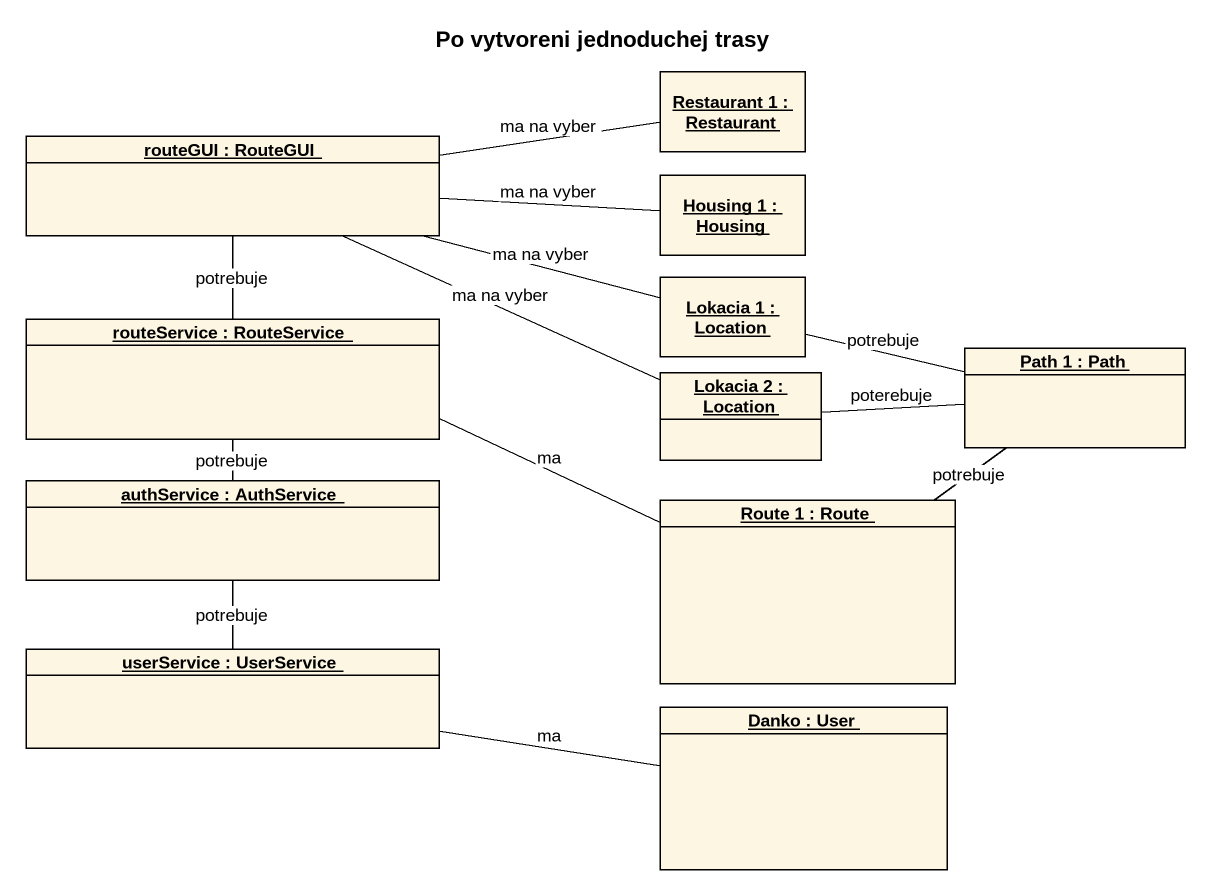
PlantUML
@startuml
title Po vytvoreni jednoduchej trasy
hide circle
hide empty members
object "Restaurant 1 : Restaurant" as Restaurant_1
object "routeGUI : RouteGUI" as routeGUI
object "Housing 1 : Housing" as Housing_1
object "Lokacia 1 : Location" as Lokacia_1
object "routeService : RouteService" as routeService
object "Lokacia 2 : Location" as Lokacia_2
object "Path 1 : Path" as Path_1
object "authService : AuthService" as authService
object "Route 1 : Route" as Route_1
object "userService : UserService" as userService
object "Danko : User" as Danko
Restaurant_1 -left- routeGUI : ma na vyber
routeGUI -right- Housing_1 : ma na vyber
routeGUI -right- Lokacia_1 : ma na vyber
routeGUI -- routeService : potrebuje
routeGUI -right- Lokacia_2 : ma na vyber
routeService -- authService : potrebuje
routeService -right- Route_1 : ma
Path_1 -left- Lokacia_1 : potrebuje
Path_1 -left- Lokacia_2 : poterebuje
authService -- userService : potrebuje
Route_1 -up- Path_1 : potrebuje
userService -right- Danko : ma
@enduml
